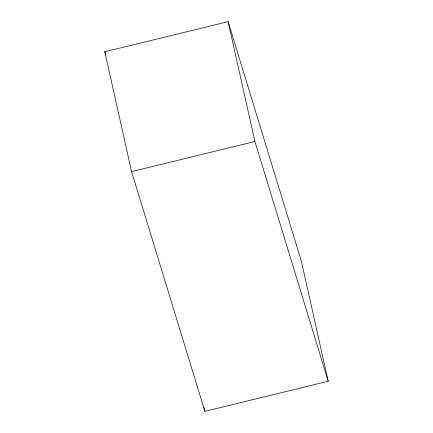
<?xml version="1.0" encoding="UTF-8"?>
<svg xmlns="http://www.w3.org/2000/svg" width="433" height="433" viewBox="0 0 433 433"><rect width="100%" height="100%" fill="white"/><g stroke="black" fill="none" stroke-linecap="round" stroke-linejoin="round"><path stroke-width="0.65" d="M104.797 51.765L228.126 21.65L301.422 261.391L328.203 381.235L204.874 411.35L131.578 171.609L104.797 51.765L105.782 54.991M131.578 171.609L254.907 141.499L328.203 381.235M228.126 21.65L254.907 141.499M203.992 407.399L204.874 411.35"/></g></svg>
